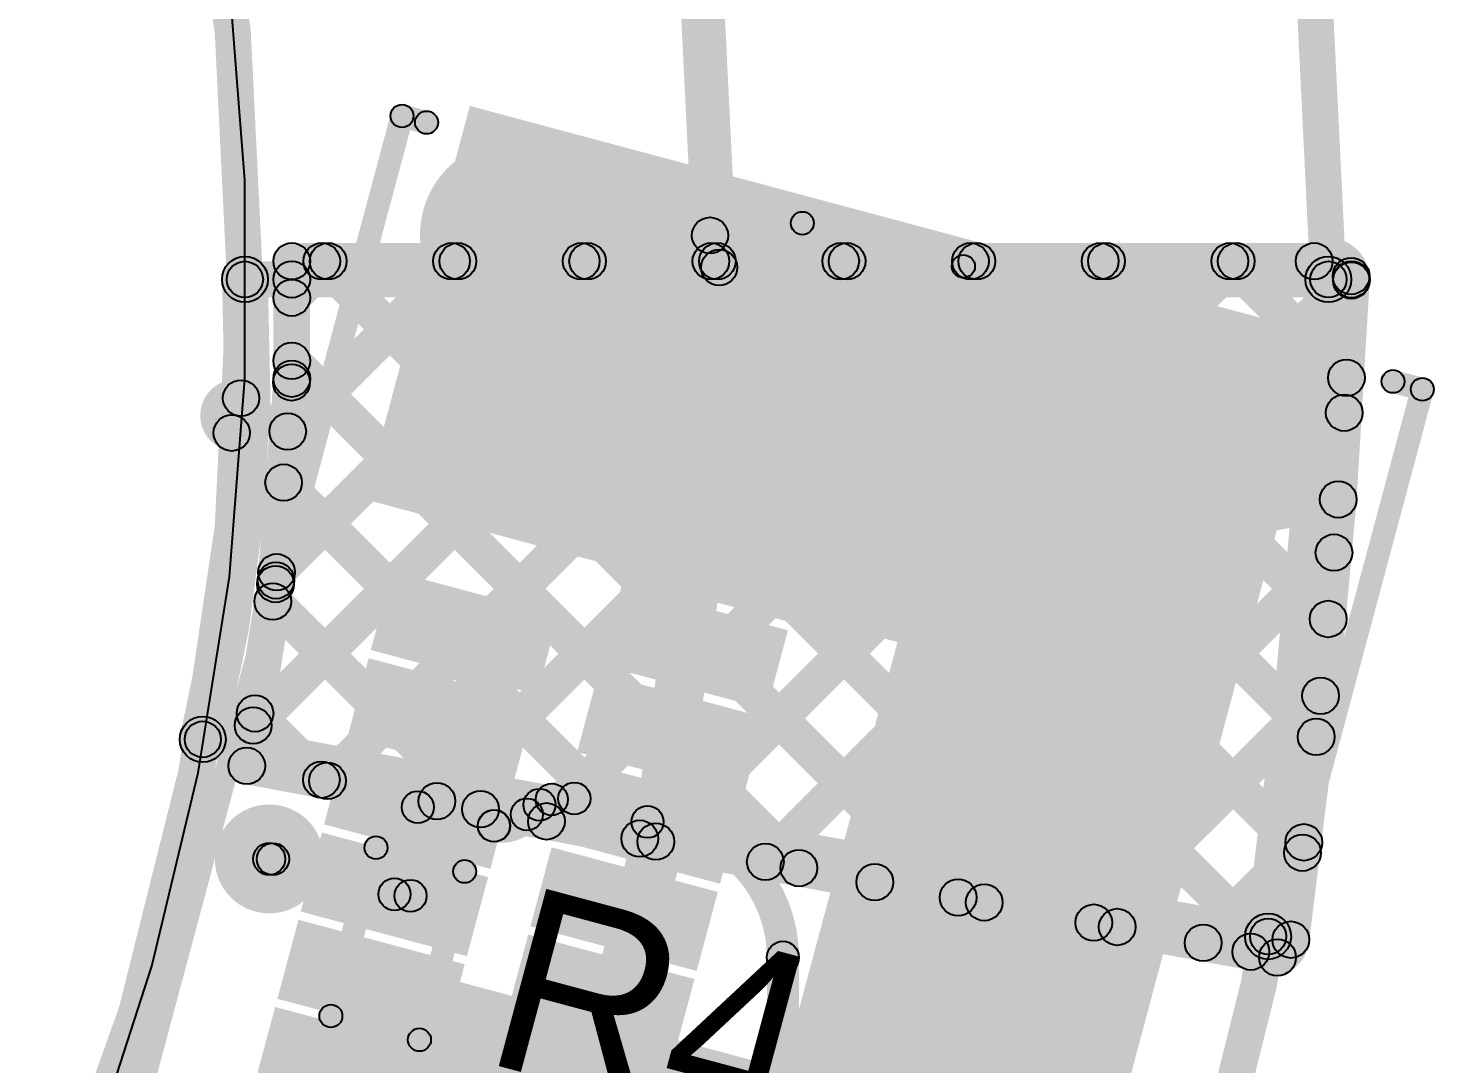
# Model space of a CAD drawing. Header units: millimetres. Extents: x -0.78 to 0.9, y -0.8 to 0.8.
# Drawn here: x 0.5186 to 0.8251, y -0.1787 to 0.0472 of the extents above; entities that cross this region are included whole.
import ezdxf

# ---------------------------------------------------------------- set-up
doc = ezdxf.new("R2010")
doc.units = ezdxf.units.MM
doc.header["$MEASUREMENT"] = 0
for name, color, linetype in [('BottomLayer', 5, 'Continuous'), ('BottomOverlay', 54, 'Continuous'), ('BottomPaste', 16, 'Continuous'), ('BottomSolder', 6, 'Continuous'), ('Mechanical1', 6, 'Continuous'), ('Mechanical2', 216, 'Continuous'), ('MultiLayer', 9, 'Continuous'), ('PadHoleLayer', 156, 'Continuous'), ('TopLayer', 1, 'Continuous'), ('TopOverlay', 2, 'Continuous'), ('TopPaste', 8, 'Continuous'), ('TopSolder', 216, 'Continuous'), ('ViaHoleLayer', 16, 'Continuous')]:
    doc.layers.add(name, color=color, linetype=linetype)

# ---------------------------------------------------------------- blocks, each defined once
blk = doc.blocks.new('R___0201_7')
at = {"layer": 'TopLayer'}
for points in [[(-0.01614, 0.00728), (-0.00551, 0.00728), (-0.00551, -0.00728), (-0.01614, -0.00728)], [(0.00551, 0.00728), (0.01614, 0.00728), (0.01614, -0.00728), (0.00551, -0.00728)]]:
    blk.add_hatch(color=1, dxfattribs=at).paths.add_polyline_path(points)
at = {"layer": 'TopOverlay'}
h = blk.add_hatch(color=2, dxfattribs=at)
edge = h.paths.add_edge_path()
edge.add_arc((-0.019, 0.01), 0.0025, 0, 360)
h = blk.add_hatch(color=2, dxfattribs=at)
edge = h.paths.add_edge_path()
edge.add_arc((-0.019, 0.01), 0.0025, 0, 360)
for points in [[(-0.019, 0.0075), (-0.019, 0.0125), (0.019, 0.0125), (0.019, 0.0075)], [(-0.0215, 0.01), (-0.0165, 0.01), (-0.0165, -0.01), (-0.0215, -0.01)], [(0.0165, 0.01), (0.0215, 0.01), (0.0215, -0.01), (0.0165, -0.01)], [(-0.019, -0.0125), (-0.019, -0.0075), (0.019, -0.0075), (0.019, -0.0125)]]:
    blk.add_hatch(color=2, dxfattribs=at).paths.add_polyline_path(points)
h = blk.add_hatch(color=2, dxfattribs=at)
edge = h.paths.add_edge_path()
edge.add_arc((0.019, 0.01), 0.0025, 0, 360)
h = blk.add_hatch(color=2, dxfattribs=at)
edge = h.paths.add_edge_path()
edge.add_arc((0.019, 0.01), 0.0025, 0, 360)
h = blk.add_hatch(color=2, dxfattribs=at)
edge = h.paths.add_edge_path()
edge.add_arc((-0.019, -0.01), 0.0025, 0, 360)
h = blk.add_hatch(color=2, dxfattribs=at)
edge = h.paths.add_edge_path()
edge.add_arc((-0.019, -0.01), 0.0025, 0, 360)
h = blk.add_hatch(color=2, dxfattribs=at)
edge = h.paths.add_edge_path()
edge.add_arc((0.019, -0.01), 0.0025, 0, 360)
h = blk.add_hatch(color=2, dxfattribs=at)
edge = h.paths.add_edge_path()
edge.add_arc((0.019, -0.01), 0.0025, 0, 360)
at = {"layer": 'TopPaste'}
for points in [[(-0.01614, 0.00728), (-0.00551, 0.00728), (-0.00551, -0.00728), (-0.01614, -0.00728)], [(0.00551, 0.00728), (0.01614, 0.00728), (0.01614, -0.00728), (0.00551, -0.00728)]]:
    blk.add_hatch(color=8, dxfattribs=at).paths.add_polyline_path(points)
at = {"layer": 'TopSolder'}
for points in [[(-0.02014, 0.01128), (-0.00151, 0.01128), (-0.00151, -0.01128), (-0.02014, -0.01128)], [(0.00151, 0.01128), (0.02014, 0.01128), (0.02014, -0.01128), (0.00151, -0.01128)]]:
    blk.add_hatch(color=216, dxfattribs=at).paths.add_polyline_path(points)
at = {"layer": 'TopOverlay'}
for centre in [(-0.019, 0.01), (-0.019, 0.01), (0.019, 0.01), (0.019, 0.01), (-0.019, -0.01), (-0.019, -0.01), (0.019, -0.01), (0.019, -0.01)]:
    blk.add_circle(centre, 0.0025, dxfattribs=at)
blk = doc.blocks.new('2305018_2_B_11')
at = {"layer": 'BottomLayer'}
h = blk.add_hatch(color=5, dxfattribs=at)
edge = h.paths.add_edge_path()
edge.add_arc((-0.1752, 0.04331), 0.01673, 180, 360)
edge.add_line((-0.15846, 0.04331), (-0.15846, 0.09055))
edge.add_arc((-0.1752, 0.09055), 0.01673, 0, 180)
edge.add_line((-0.19193, 0.09055), (-0.19193, 0.04331))
for points in [[(-0.12303, -0.00295), (-0.11319, -0.00295), (-0.11319, -0.03248), (-0.12303, -0.03248)], [(-0.10335, -0.00295), (-0.0935, -0.00295), (-0.0935, -0.03248), (-0.10335, -0.03248)], [(-0.08366, -0.00295), (-0.07382, -0.00295), (-0.07382, -0.03248), (-0.08366, -0.03248)], [(-0.06398, -0.00295), (-0.05413, -0.00295), (-0.05413, -0.03248), (-0.06398, -0.03248)], [(-0.04429, -0.00295), (-0.03445, -0.00295), (-0.03445, -0.03248), (-0.04429, -0.03248)], [(-0.02461, -0.00295), (-0.01476, -0.00295), (-0.01476, -0.03248), (-0.02461, -0.03248)], [(-0.14567, -0.05217), (-0.13386, -0.05217), (-0.13386, -0.08169), (-0.14567, -0.08169)], [(-0.125, -0.05217), (-0.11516, -0.05217), (-0.11516, -0.08169), (-0.125, -0.08169)], [(-0.0935, -0.05217), (-0.08366, -0.05217), (-0.08366, -0.08169), (-0.0935, -0.08169)], [(-0.07382, -0.05217), (-0.06398, -0.05217), (-0.06398, -0.08169), (-0.07382, -0.08169)], [(-0.05413, -0.05217), (-0.04429, -0.05217), (-0.04429, -0.08169), (-0.05413, -0.08169)], [(-0.03445, -0.05217), (-0.02461, -0.05217), (-0.02461, -0.08169), (-0.03445, -0.08169)], [(-0.01476, -0.05217), (-0.00492, -0.05217), (-0.00492, -0.08169), (-0.01476, -0.08169)], [(0.00492, -0.05217), (0.01476, -0.05217), (0.01476, -0.08169), (0.00492, -0.08169)]]:
    blk.add_hatch(color=5, dxfattribs=at).paths.add_polyline_path(points)
h = blk.add_hatch(color=5, dxfattribs=at)
edge = h.paths.add_edge_path()
edge.add_arc((-0.1752, -0.07874), 0.01673, 180, 360)
edge.add_line((-0.15846, -0.07874), (-0.15846, -0.03937))
edge.add_arc((-0.1752, -0.03937), 0.01673, 0, 180)
edge.add_line((-0.19193, -0.03937), (-0.19193, -0.07874))
at = {"layer": 'BottomOverlay'}
h = blk.add_hatch(color=54, dxfattribs=at)
edge = h.paths.add_edge_path()
edge.add_arc((-0.1939, 0.12106), 0.0025, 0, 360)
h = blk.add_hatch(color=54, dxfattribs=at)
edge = h.paths.add_edge_path()
edge.add_arc((-0.1939, 0.12106), 0.0025, 0, 360)
for points in [[(0.1939, 0.12356), (0.1939, 0.11856), (-0.1939, 0.11856), (-0.1939, 0.12356)], [(-0.1914, 0.11442), (-0.1964, 0.11442), (-0.1964, 0.12106), (-0.1914, 0.12106)], [(-0.1914, -0.01889), (-0.1964, -0.01889), (-0.1964, 0.01747), (-0.1914, 0.01747)], [(-0.1914, -0.10925), (-0.1964, -0.10925), (-0.1964, -0.10372), (-0.1914, -0.10372)], [(0.1939, -0.10675), (0.1939, -0.11175), (-0.1939, -0.11175), (-0.1939, -0.10675)]]:
    blk.add_hatch(color=54, dxfattribs=at).paths.add_polyline_path(points)
h = blk.add_hatch(color=54, dxfattribs=at)
edge = h.paths.add_edge_path()
edge.add_arc((-0.1939, 0.11442), 0.0025, 0, 360)
h = blk.add_hatch(color=54, dxfattribs=at)
edge = h.paths.add_edge_path()
edge.add_arc((-0.1939, 0.01747), 0.0025, 0, 360)
h = blk.add_hatch(color=54, dxfattribs=at)
edge = h.paths.add_edge_path()
edge.add_arc((-0.1939, -0.01889), 0.0025, 0, 360)
h = blk.add_hatch(color=54, dxfattribs=at)
edge = h.paths.add_edge_path()
edge.add_arc((-0.1939, -0.10372), 0.0025, 0, 360)
h = blk.add_hatch(color=54, dxfattribs=at)
edge = h.paths.add_edge_path()
edge.add_arc((-0.1939, -0.10925), 0.0025, 0, 360)
h = blk.add_hatch(color=54, dxfattribs=at)
edge = h.paths.add_edge_path()
edge.add_arc((-0.1939, -0.10925), 0.0025, 0, 360)
h = blk.add_hatch(color=54, dxfattribs=at)
edge = h.paths.add_edge_path()
edge.add_arc((-0.12539, -0.12724), 0.00394, 0, 360)
h = blk.add_hatch(color=54, dxfattribs=at)
edge = h.paths.add_edge_path()
edge.add_arc((-0.11752, -0.12724), 0.00394, 0, 360)
at = {"layer": 'BottomPaste'}
for points in [[(-0.12303, -0.00295), (-0.11319, -0.00295), (-0.11319, -0.03248), (-0.12303, -0.03248)], [(-0.10335, -0.00295), (-0.0935, -0.00295), (-0.0935, -0.03248), (-0.10335, -0.03248)], [(-0.08366, -0.00295), (-0.07382, -0.00295), (-0.07382, -0.03248), (-0.08366, -0.03248)], [(-0.06398, -0.00295), (-0.05413, -0.00295), (-0.05413, -0.03248), (-0.06398, -0.03248)], [(-0.04429, -0.00295), (-0.03445, -0.00295), (-0.03445, -0.03248), (-0.04429, -0.03248)], [(-0.02461, -0.00295), (-0.01476, -0.00295), (-0.01476, -0.03248), (-0.02461, -0.03248)], [(-0.14567, -0.05217), (-0.13386, -0.05217), (-0.13386, -0.08169), (-0.14567, -0.08169)], [(-0.125, -0.05217), (-0.11516, -0.05217), (-0.11516, -0.08169), (-0.125, -0.08169)], [(-0.0935, -0.05217), (-0.08366, -0.05217), (-0.08366, -0.08169), (-0.0935, -0.08169)], [(-0.07382, -0.05217), (-0.06398, -0.05217), (-0.06398, -0.08169), (-0.07382, -0.08169)], [(-0.05413, -0.05217), (-0.04429, -0.05217), (-0.04429, -0.08169), (-0.05413, -0.08169)], [(-0.03445, -0.05217), (-0.02461, -0.05217), (-0.02461, -0.08169), (-0.03445, -0.08169)], [(-0.01476, -0.05217), (-0.00492, -0.05217), (-0.00492, -0.08169), (-0.01476, -0.08169)], [(0.00492, -0.05217), (0.01476, -0.05217), (0.01476, -0.08169), (0.00492, -0.08169)]]:
    blk.add_hatch(color=16, dxfattribs=at).paths.add_polyline_path(points)
at = {"layer": 'BottomSolder'}
h = blk.add_hatch(color=6, dxfattribs=at)
edge = h.paths.add_edge_path()
edge.add_arc((-0.1752, 0.04331), 0.02073, 180, 360)
edge.add_line((-0.15446, 0.04331), (-0.15446, 0.09055))
edge.add_arc((-0.1752, 0.09055), 0.02073, 0, 180)
edge.add_line((-0.19593, 0.09055), (-0.19593, 0.04331))
for points in [[(-0.12703, 0.00105), (-0.10919, 0.00105), (-0.10919, -0.03648), (-0.12703, -0.03648)], [(-0.10735, 0.00105), (-0.0895, 0.00105), (-0.0895, -0.03648), (-0.10735, -0.03648)], [(-0.08766, 0.00105), (-0.06982, 0.00105), (-0.06982, -0.03648), (-0.08766, -0.03648)], [(-0.06798, 0.00105), (-0.05013, 0.00105), (-0.05013, -0.03648), (-0.06798, -0.03648)], [(-0.04829, 0.00105), (-0.03045, 0.00105), (-0.03045, -0.03648), (-0.04829, -0.03648)], [(-0.02861, 0.00105), (-0.01076, 0.00105), (-0.01076, -0.03648), (-0.02861, -0.03648)], [(-0.14967, -0.04817), (-0.12986, -0.04817), (-0.12986, -0.08569), (-0.14967, -0.08569)], [(-0.129, -0.04817), (-0.11116, -0.04817), (-0.11116, -0.08569), (-0.129, -0.08569)], [(-0.0975, -0.04817), (-0.07966, -0.04817), (-0.07966, -0.08569), (-0.0975, -0.08569)], [(-0.07782, -0.04817), (-0.05998, -0.04817), (-0.05998, -0.08569), (-0.07782, -0.08569)], [(-0.05813, -0.04817), (-0.04029, -0.04817), (-0.04029, -0.08569), (-0.05813, -0.08569)], [(-0.03845, -0.04817), (-0.02061, -0.04817), (-0.02061, -0.08569), (-0.03845, -0.08569)], [(-0.01876, -0.04817), (-0.00092, -0.04817), (-0.00092, -0.08569), (-0.01876, -0.08569)], [(0.00092, -0.04817), (0.01876, -0.04817), (0.01876, -0.08569), (0.00092, -0.08569)]]:
    blk.add_hatch(color=6, dxfattribs=at).paths.add_polyline_path(points)
h = blk.add_hatch(color=6, dxfattribs=at)
edge = h.paths.add_edge_path()
edge.add_arc((-0.1752, -0.07874), 0.02073, 180, 360)
edge.add_line((-0.15446, -0.07874), (-0.15446, -0.03937))
edge.add_arc((-0.1752, -0.03937), 0.02073, 0, 180)
edge.add_line((-0.19593, -0.03937), (-0.19593, -0.07874))
at = {"layer": 'MultiLayer'}
h = blk.add_hatch(color=9, dxfattribs=at)
edge = h.paths.add_edge_path()
edge.add_arc((-0.1752, 0.04331), 0.01673, 180, 360)
edge.add_line((-0.15846, 0.04331), (-0.15846, 0.09055))
edge.add_arc((-0.1752, 0.09055), 0.01673, 0, 180)
edge.add_line((-0.19193, 0.09055), (-0.19193, 0.04331))
h = blk.add_hatch(color=9, dxfattribs=at)
edge = h.paths.add_edge_path()
edge.add_arc((-0.1752, -0.07874), 0.01673, 180, 360)
edge.add_line((-0.15846, -0.07874), (-0.15846, -0.03937))
edge.add_arc((-0.1752, -0.03937), 0.01673, 0, 180)
edge.add_line((-0.19193, -0.03937), (-0.19193, -0.07874))
at = {"layer": 'PadHoleLayer'}
h = blk.add_hatch(color=156, dxfattribs=at)
edge = h.paths.add_edge_path()
edge.add_arc((-0.1752, 0.09055), 0.00886, 0, 180)
edge.add_line((-0.18406, 0.09055), (-0.18406, 0.04331))
edge.add_arc((-0.1752, 0.04331), 0.00886, 180, 360)
edge.add_line((-0.16634, 0.04331), (-0.16634, 0.09055))
h = blk.add_hatch(color=156, dxfattribs=at)
edge = h.paths.add_edge_path()
edge.add_arc((-0.1752, -0.03937), 0.00886, 0, 180)
edge.add_line((-0.18405, -0.03937), (-0.18405, -0.07874))
edge.add_arc((-0.1752, -0.07874), 0.00886, 180, 360)
edge.add_line((-0.16634, -0.07874), (-0.16634, -0.03937))
at = {"layer": 'TopLayer'}
h = blk.add_hatch(color=1, dxfattribs=at)
edge = h.paths.add_edge_path()
edge.add_arc((-0.1752, 0.04331), 0.01673, 180, 360)
edge.add_line((-0.15846, 0.04331), (-0.15846, 0.09055))
edge.add_arc((-0.1752, 0.09055), 0.01673, 0, 180)
edge.add_line((-0.19193, 0.09055), (-0.19193, 0.04331))
h = blk.add_hatch(color=1, dxfattribs=at)
edge = h.paths.add_edge_path()
edge.add_arc((-0.1752, -0.07874), 0.01673, 180, 360)
edge.add_line((-0.15846, -0.07874), (-0.15846, -0.03937))
edge.add_arc((-0.1752, -0.03937), 0.01673, 0, 180)
edge.add_line((-0.19193, -0.03937), (-0.19193, -0.07874))
at = {"layer": 'TopSolder'}
h = blk.add_hatch(color=216, dxfattribs=at)
edge = h.paths.add_edge_path()
edge.add_arc((-0.1752, 0.04331), 0.02073, 180, 360)
edge.add_line((-0.15446, 0.04331), (-0.15446, 0.09055))
edge.add_arc((-0.1752, 0.09055), 0.02073, 0, 180)
edge.add_line((-0.19593, 0.09055), (-0.19593, 0.04331))
h = blk.add_hatch(color=216, dxfattribs=at)
edge = h.paths.add_edge_path()
edge.add_arc((-0.1752, -0.07874), 0.02073, 180, 360)
edge.add_line((-0.15446, -0.07874), (-0.15446, -0.03937))
edge.add_arc((-0.1752, -0.03937), 0.02073, 0, 180)
edge.add_line((-0.19593, -0.03937), (-0.19593, -0.07874))
at = {"layer": 'BottomOverlay', "const_width": 0.00787}
blk.add_lwpolyline([(-0.11752, -0.12724, 1), (-0.12539, -0.12724, 1)], format="xyb", close=True, dxfattribs=at)
at = {"layer": 'BottomOverlay'}
for centre, radius in [((-0.1939, 0.12106), 0.0025), ((-0.1939, 0.12106), 0.0025), ((-0.1939, 0.11442), 0.0025), ((-0.1939, 0.01747), 0.0025), ((-0.1939, -0.01889), 0.0025), ((-0.1939, -0.10372), 0.0025), ((-0.1939, -0.10925), 0.0025), ((-0.1939, -0.10925), 0.0025), ((-0.12539, -0.12724), 0.00394), ((-0.11752, -0.12724), 0.00394)]:
    blk.add_circle(centre, radius, dxfattribs=at)

msp = doc.modelspace()

# ---------------------------------------------------------------- hatches: boundary and pattern name
at = {"layer": 'BottomLayer'}
for points in [[(0.59195, -0.05553), (0.77398, -0.10431), (0.79696, -0.01854), (0.61493, 0.03023)], [(0.60275, -0.12607), (0.60441, -0.11927), (0.62101, -0.12334), (0.61934, -0.13014)], [(0.63148, -0.12537), (0.62872, -0.11894), (0.63141, -0.11779), (0.63416, -0.12422)], [(0.63664, -0.12411), (0.63878, -0.11745), (0.65473, -0.12257), (0.65259, -0.12923)], [(0.62735, -0.12777), (0.62735, -0.12077), (0.62735, -0.12077), (0.62735, -0.12777)], [(0.61933, -0.13014), (0.62102, -0.12334), (0.62104, -0.12335), (0.61936, -0.13014)], [(0.57024, -0.13734), (0.57214, -0.1306), (0.59944, -0.13832), (0.59753, -0.14505)], [(0.68669, -0.22997), (0.67969, -0.22997), (0.67969, -0.15543), (0.68669, -0.15543)]]:
    msp.add_hatch(color=5, dxfattribs=at).paths.add_polyline_path(points)
h = msp.add_hatch(color=5, dxfattribs=at)
edge = h.paths.add_edge_path()
edge.add_arc((0.60358, -0.12267), 0.0035, 0, 360)
h = msp.add_hatch(color=5, dxfattribs=at)
edge = h.paths.add_edge_path()
edge.add_arc((0.6301, -0.12215), 0.0035, 0, 360)
h = msp.add_hatch(color=5, dxfattribs=at)
edge = h.paths.add_edge_path()
edge.add_arc((0.6301, -0.12215), 0.0035, 0, 360)
h = msp.add_hatch(color=5, dxfattribs=at)
edge = h.paths.add_edge_path()
edge.add_arc((0.63278, -0.121), 0.0035, 0, 360)
h = msp.add_hatch(color=5, dxfattribs=at)
edge = h.paths.add_edge_path()
edge.add_arc((0.63278, -0.121), 0.0035, 0, 360)
h = msp.add_hatch(color=5, dxfattribs=at)
edge = h.paths.add_edge_path()
edge.add_arc((0.63771, -0.12078), 0.0035, 0, 360)
h = msp.add_hatch(color=5, dxfattribs=at)
edge = h.paths.add_edge_path()
edge.add_arc((0.63771, -0.12078), 0.0035, 0, 360)
h = msp.add_hatch(color=5, dxfattribs=at)
edge = h.paths.add_edge_path()
edge.add_arc((0.62735, -0.12427), 0.0035, 0, 360)
h = msp.add_hatch(color=5, dxfattribs=at)
edge = h.paths.add_edge_path()
edge.add_arc((0.62735, -0.12427), 0.0035, 0, 360)
h = msp.add_hatch(color=5, dxfattribs=at)
edge = h.paths.add_edge_path()
edge.add_arc((0.62735, -0.12427), 0.0035, 0, 360)
h = msp.add_hatch(color=5, dxfattribs=at)
edge = h.paths.add_edge_path()
edge.add_arc((0.62735, -0.12427), 0.0035, 0, 360)
h = msp.add_hatch(color=5, dxfattribs=at)
edge = h.paths.add_edge_path()
edge.add_arc((0.65366, -0.1259), 0.0035, 0, 360)
h = msp.add_hatch(color=5, dxfattribs=at)
edge = h.paths.add_edge_path()
edge.add_arc((0.65366, -0.1259), 0.0035, 0, 360)
h = msp.add_hatch(color=5, dxfattribs=at)
edge = h.paths.add_edge_path()
edge.add_arc((0.62018, -0.12674), 0.0035, 0, 360)
h = msp.add_hatch(color=5, dxfattribs=at)
edge = h.paths.add_edge_path()
edge.add_arc((0.62018, -0.12674), 0.0035, 0, 360)
h = msp.add_hatch(color=5, dxfattribs=at)
edge = h.paths.add_edge_path()
edge.add_arc((0.6202, -0.12675), 0.0035, 0, 360)
h = msp.add_hatch(color=5, dxfattribs=at)
edge = h.paths.add_edge_path()
edge.add_arc((0.6202, -0.12675), 0.0035, 0, 360)
h = msp.add_hatch(color=5, dxfattribs=at)
edge = h.paths.add_edge_path()
edge.add_arc((0.57119, -0.13397), 0.00787, 0, 360)
h = msp.add_hatch(color=5, dxfattribs=at)
edge = h.paths.add_edge_path()
edge.add_arc((0.57119, -0.13397), 0.0035, 0, 360)
h = msp.add_hatch(color=5, dxfattribs=at)
edge = h.paths.add_edge_path()
edge.add_arc((0.59849, -0.14168), 0.0035, 0, 360)
h = msp.add_hatch(color=5, dxfattribs=at)
edge = h.paths.add_edge_path()
edge.add_arc((0.68319, -0.15543), 0.0035, 0, 360)
h = msp.add_hatch(color=5, dxfattribs=at)
edge = h.paths.add_edge_path()
edge.add_arc((0.68319, -0.15543), 0.0035, 0, 360)
at = {"layer": 'BottomSolder'}
h = msp.add_hatch(color=6, dxfattribs=at)
edge = h.paths.add_edge_path()
edge.add_arc((0.57119, -0.13397), 0.01187, 0, 360)
at = {"layer": 'Mechanical1'}
h = msp.add_hatch(color=6, dxfattribs=at)
edge = h.paths.add_edge_path()
edge.add_arc((0.66729, 0.002), 0.00394, 0, 360)
h = msp.add_hatch(color=6, dxfattribs=at)
edge = h.paths.add_edge_path()
edge.add_arc((0.56589, -0.0076), 0.005, 0, 360)
h = msp.add_hatch(color=6, dxfattribs=at)
edge = h.paths.add_edge_path()
edge.add_arc((0.66929, -0.005), 0.00394, 0, 360)
h = msp.add_hatch(color=6, dxfattribs=at)
edge = h.paths.add_edge_path()
edge.add_arc((0.80211, -0.0076), 0.005, 0, 360)
h = msp.add_hatch(color=6, dxfattribs=at)
edge = h.paths.add_edge_path()
edge.add_arc((0.56589, -0.0076), 0.00394, 0, 360)
h = msp.add_hatch(color=6, dxfattribs=at)
edge = h.paths.add_edge_path()
edge.add_arc((0.56589, -0.0076), 0.00394, 0, 360)
for points in [[(0.56589, -0.01154), (0.56589, -0.00366), (0.80211, -0.00366), (0.80211, -0.01154)], [(0.56589, -0.01154), (0.56589, -0.00366), (0.80211, -0.00366), (0.80211, -0.01154)], [(0.55597, -0.11176), (0.55741, -0.10402), (0.78968, -0.147), (0.78825, -0.15474)], [(0.55597, -0.11176), (0.55741, -0.10402), (0.78968, -0.147), (0.78825, -0.15474)]]:
    msp.add_hatch(color=6, dxfattribs=at).paths.add_polyline_path(points)
h = msp.add_hatch(color=6, dxfattribs=at)
edge = h.paths.add_edge_path()
edge.add_arc((0.80211, -0.0076), 0.00394, 0, 360)
h = msp.add_hatch(color=6, dxfattribs=at)
edge = h.paths.add_edge_path()
edge.add_arc((0.80211, -0.0076), 0.00394, 0, 360)
h = msp.add_hatch(color=6, dxfattribs=at)
edge = h.paths.add_edge_path()
edge.add_arc((0.55669, -0.10789), 0.005, 0, 360)
h = msp.add_hatch(color=6, dxfattribs=at)
edge = h.paths.add_edge_path()
edge.add_arc((0.55669, -0.10789), 0.00394, 0, 360)
h = msp.add_hatch(color=6, dxfattribs=at)
edge = h.paths.add_edge_path()
edge.add_arc((0.55669, -0.10789), 0.00394, 0, 360)
h = msp.add_hatch(color=6, dxfattribs=at)
edge = h.paths.add_edge_path()
edge.add_arc((0.78897, -0.15087), 0.005, 0, 360)
h = msp.add_hatch(color=6, dxfattribs=at)
edge = h.paths.add_edge_path()
edge.add_arc((0.78897, -0.15087), 0.00394, 0, 360)
h = msp.add_hatch(color=6, dxfattribs=at)
edge = h.paths.add_edge_path()
edge.add_arc((0.78897, -0.15087), 0.00394, 0, 360)
at = {"layer": 'Mechanical2'}
h = msp.add_hatch(color=216, dxfattribs=at)
edge = h.paths.add_edge_path()
edge.add_arc((0.56589, -0.0076), 0.00394, 0, 360)
h = msp.add_hatch(color=216, dxfattribs=at)
edge = h.paths.add_edge_path()
edge.add_arc((0.80211, -0.0076), 0.00394, 0, 360)
at = {"layer": 'TopLayer'}
for points in [[(0.79858, -0.03343), (0.72752, -0.01439), (0.63216, -0.37027), (0.70322, -0.38931)], [(0.5711, -0.13738), (0.5729, -0.13062), (0.6029, -0.13862), (0.6011, -0.14538)], [(0.74369, -0.2348), (0.75343, -0.19848), (0.58711, -0.15392), (0.57738, -0.19024)], [(0.618, -0.205), (0.62437, -0.18122), (0.58223, -0.16993), (0.57586, -0.19371)]]:
    msp.add_hatch(color=1, dxfattribs=at).paths.add_polyline_path(points)
h = msp.add_hatch(color=1, dxfattribs=at)
edge = h.paths.add_edge_path()
edge.add_arc((0.57119, -0.13397), 0.00787, 0, 360)
h = msp.add_hatch(color=1, dxfattribs=at)
edge = h.paths.add_edge_path()
edge.add_arc((0.572, -0.134), 0.0035, 0, 360)
h = msp.add_hatch(color=1, dxfattribs=at)
edge = h.paths.add_edge_path()
edge.add_arc((0.602, -0.142), 0.0035, 0, 360)
at = {"layer": 'TopOverlay'}
h = msp.add_hatch(color=2, dxfattribs=at)
edge = h.paths.add_edge_path()
edge.add_arc((0.57609, -0.00365), 0.004, 0, 360)
h = msp.add_hatch(color=2, dxfattribs=at)
edge = h.paths.add_edge_path()
edge.add_arc((0.57609, -0.00365), 0.004, 0, 360)
for points in [[(0.57609, -0.00765), (0.57609, 0.00035), (0.79902, 0.00035), (0.79902, -0.00765)], [(0.57051, -0.10769), (0.56485, -0.10203), (0.66606, -0.00082), (0.67172, -0.00647)], [(0.57562, -0.07428), (0.56997, -0.06863), (0.63778, -0.00082), (0.64343, -0.00647)], [(0.57804, -0.04358), (0.57238, -0.03793), (0.60949, -0.00082), (0.61515, -0.00647)], [(0.57891, -0.01443), (0.57326, -0.00877), (0.58121, -0.00082), (0.58687, -0.00647)], [(0.57981, -0.00647), (0.58547, -0.00082), (0.72421, -0.13956), (0.71855, -0.14521)], [(0.58671, -0.11977), (0.58105, -0.11411), (0.69435, -0.00082), (0.7, -0.00647)], [(0.58671, -0.11977), (0.58105, -0.11411), (0.69435, -0.00082), (0.7, -0.00647)], [(0.61058, -0.12419), (0.60492, -0.11853), (0.72263, -0.00082), (0.72829, -0.00647)], [(0.6081, -0.00647), (0.61375, -0.00082), (0.75891, -0.14598), (0.75326, -0.15163)], [(0.63444, -0.1286), (0.62879, -0.12295), (0.75091, -0.00082), (0.75657, -0.00647)], [(0.63638, -0.00647), (0.64204, -0.00082), (0.79384, -0.15262), (0.78819, -0.15828)], [(0.65831, -0.13302), (0.65265, -0.12736), (0.7792, -0.00082), (0.78486, -0.00647)], [(0.66467, -0.00647), (0.67032, -0.00082), (0.79929, -0.12979), (0.79363, -0.13544)], [(0.69295, -0.00647), (0.69861, -0.00082), (0.80229, -0.1045), (0.79663, -0.11016)], [(0.72123, -0.00647), (0.72689, -0.00082), (0.8049, -0.07882), (0.79924, -0.08448)], [(0.74952, -0.00647), (0.75518, -0.00082), (0.8071, -0.05274), (0.80144, -0.05839)], [(0.7778, -0.00647), (0.78346, -0.00082), (0.80887, -0.02622), (0.80321, -0.03188)], [(0.58009, -0.0076), (0.57209, -0.0076), (0.57209, -0.00365), (0.58009, -0.00365)], [(0.68218, -0.13744), (0.67652, -0.13178), (0.80425, -0.00406), (0.8099, -0.00971)], [(0.58009, -0.02925), (0.57209, -0.02925), (0.57209, -0.0076), (0.58009, -0.0076)], [(0.57326, -0.0282), (0.57891, -0.02255), (0.6895, -0.13313), (0.68384, -0.13879)], [(0.57664, -0.07355), (0.56867, -0.07292), (0.57207, -0.02974), (0.58004, -0.03037)], [(0.70605, -0.14185), (0.70039, -0.1362), (0.80275, -0.03384), (0.80841, -0.03949)], [(0.57151, -0.05474), (0.57716, -0.04908), (0.65479, -0.12671), (0.64914, -0.13237)], [(0.72991, -0.14627), (0.72426, -0.14061), (0.80052, -0.06435), (0.80617, -0.07001)], [(0.57023, -0.11431), (0.56233, -0.11306), (0.56861, -0.0734), (0.57651, -0.07465)], [(0.56913, -0.08065), (0.57479, -0.07499), (0.62009, -0.12029), (0.61443, -0.12595)], [(0.75378, -0.15069), (0.74813, -0.14503), (0.79759, -0.09556), (0.80325, -0.10122)], [(0.56527, -0.10506), (0.57092, -0.09941), (0.58538, -0.11387), (0.57972, -0.11952)], [(0.56555, -0.11762), (0.56701, -0.10975), (0.78594, -0.15026), (0.78448, -0.15813)], [(0.77765, -0.1551), (0.77199, -0.14944), (0.79392, -0.12752), (0.79958, -0.13317)]]:
    msp.add_hatch(color=2, dxfattribs=at).paths.add_polyline_path(points)
h = msp.add_hatch(color=2, dxfattribs=at)
edge = h.paths.add_edge_path()
edge.add_arc((0.58264, -0.00365), 0.004, 0, 360)
h = msp.add_hatch(color=2, dxfattribs=at)
edge = h.paths.add_edge_path()
edge.add_arc((0.58404, -0.00365), 0.004, 0, 360)
h = msp.add_hatch(color=2, dxfattribs=at)
edge = h.paths.add_edge_path()
edge.add_arc((0.61093, -0.00365), 0.004, 0, 360)
h = msp.add_hatch(color=2, dxfattribs=at)
edge = h.paths.add_edge_path()
edge.add_arc((0.61232, -0.00365), 0.004, 0, 360)
h = msp.add_hatch(color=2, dxfattribs=at)
edge = h.paths.add_edge_path()
edge.add_arc((0.63921, -0.00365), 0.004, 0, 360)
h = msp.add_hatch(color=2, dxfattribs=at)
edge = h.paths.add_edge_path()
edge.add_arc((0.64061, -0.00365), 0.004, 0, 360)
h = msp.add_hatch(color=2, dxfattribs=at)
edge = h.paths.add_edge_path()
edge.add_arc((0.66749, -0.00365), 0.004, 0, 360)
h = msp.add_hatch(color=2, dxfattribs=at)
edge = h.paths.add_edge_path()
edge.add_arc((0.66889, -0.00365), 0.004, 0, 360)
h = msp.add_hatch(color=2, dxfattribs=at)
edge = h.paths.add_edge_path()
edge.add_arc((0.69578, -0.00365), 0.004, 0, 360)
h = msp.add_hatch(color=2, dxfattribs=at)
edge = h.paths.add_edge_path()
edge.add_arc((0.69717, -0.00365), 0.004, 0, 360)
h = msp.add_hatch(color=2, dxfattribs=at)
edge = h.paths.add_edge_path()
edge.add_arc((0.69717, -0.00365), 0.004, 0, 360)
h = msp.add_hatch(color=2, dxfattribs=at)
edge = h.paths.add_edge_path()
edge.add_arc((0.72406, -0.00365), 0.004, 0, 360)
h = msp.add_hatch(color=2, dxfattribs=at)
edge = h.paths.add_edge_path()
edge.add_arc((0.72546, -0.00365), 0.004, 0, 360)
h = msp.add_hatch(color=2, dxfattribs=at)
edge = h.paths.add_edge_path()
edge.add_arc((0.75235, -0.00365), 0.004, 0, 360)
h = msp.add_hatch(color=2, dxfattribs=at)
edge = h.paths.add_edge_path()
edge.add_arc((0.75374, -0.00365), 0.004, 0, 360)
h = msp.add_hatch(color=2, dxfattribs=at)
edge = h.paths.add_edge_path()
edge.add_arc((0.78063, -0.00365), 0.004, 0, 360)
h = msp.add_hatch(color=2, dxfattribs=at)
edge = h.paths.add_edge_path()
edge.add_arc((0.78203, -0.00365), 0.004, 0, 360)
h = msp.add_hatch(color=2, dxfattribs=at)
edge = h.paths.add_edge_path()
edge.add_arc((0.79902, -0.00365), 0.004, 0, 360)
h = msp.add_hatch(color=2, dxfattribs=at)
edge = h.paths.add_edge_path()
edge.add_arc((0.79902, -0.00365), 0.004, 0, 360)
h = msp.add_hatch(color=2, dxfattribs=at)
edge = h.paths.add_edge_path()
edge.add_arc((0.80707, -0.00688), 0.004, 0, 360)
h = msp.add_hatch(color=2, dxfattribs=at)
edge = h.paths.add_edge_path()
edge.add_arc((0.57609, -0.0076), 0.004, 0, 360)
h = msp.add_hatch(color=2, dxfattribs=at)
edge = h.paths.add_edge_path()
edge.add_arc((0.57609, -0.0076), 0.004, 0, 360)
h = msp.add_hatch(color=2, dxfattribs=at)
edge = h.paths.add_edge_path()
edge.add_arc((0.80713, -0.0076), 0.004, 0, 360)
h = msp.add_hatch(color=2, dxfattribs=at)
edge = h.paths.add_edge_path()
edge.add_arc((0.80712, -0.00782), 0.004, 0, 360)
h = msp.add_hatch(color=2, dxfattribs=at)
edge = h.paths.add_edge_path()
edge.add_arc((0.57609, -0.0116), 0.004, 0, 360)
h = msp.add_hatch(color=2, dxfattribs=at)
edge = h.paths.add_edge_path()
edge.add_arc((0.57609, -0.02537), 0.004, 0, 360)
h = msp.add_hatch(color=2, dxfattribs=at)
edge = h.paths.add_edge_path()
edge.add_arc((0.57605, -0.03005), 0.004, 0, 360)
h = msp.add_hatch(color=2, dxfattribs=at)
edge = h.paths.add_edge_path()
edge.add_arc((0.57609, -0.02925), 0.004, 0, 360)
h = msp.add_hatch(color=2, dxfattribs=at)
edge = h.paths.add_edge_path()
edge.add_arc((0.80604, -0.02905), 0.004, 0, 360)
h = msp.add_hatch(color=2, dxfattribs=at)
edge = h.paths.add_edge_path()
edge.add_arc((0.80558, -0.03667), 0.004, 0, 360)
h = msp.add_hatch(color=2, dxfattribs=at)
edge = h.paths.add_edge_path()
edge.add_arc((0.57521, -0.04076), 0.004, 0, 360)
h = msp.add_hatch(color=2, dxfattribs=at)
edge = h.paths.add_edge_path()
edge.add_arc((0.57433, -0.05191), 0.004, 0, 360)
h = msp.add_hatch(color=2, dxfattribs=at)
edge = h.paths.add_edge_path()
edge.add_arc((0.80427, -0.05557), 0.004, 0, 360)
h = msp.add_hatch(color=2, dxfattribs=at)
edge = h.paths.add_edge_path()
edge.add_arc((0.80334, -0.06718), 0.004, 0, 360)
h = msp.add_hatch(color=2, dxfattribs=at)
edge = h.paths.add_edge_path()
edge.add_arc((0.57256, -0.07403), 0.004, 0, 360)
h = msp.add_hatch(color=2, dxfattribs=at)
edge = h.paths.add_edge_path()
edge.add_arc((0.57266, -0.07323), 0.004, 0, 360)
h = msp.add_hatch(color=2, dxfattribs=at)
edge = h.paths.add_edge_path()
edge.add_arc((0.5728, -0.07146), 0.004, 0, 360)
h = msp.add_hatch(color=2, dxfattribs=at)
edge = h.paths.add_edge_path()
edge.add_arc((0.57196, -0.07782), 0.004, 0, 360)
h = msp.add_hatch(color=2, dxfattribs=at)
edge = h.paths.add_edge_path()
edge.add_arc((0.80207, -0.08165), 0.004, 0, 360)
h = msp.add_hatch(color=2, dxfattribs=at)
edge = h.paths.add_edge_path()
edge.add_arc((0.80042, -0.09839), 0.004, 0, 360)
h = msp.add_hatch(color=2, dxfattribs=at)
edge = h.paths.add_edge_path()
edge.add_arc((0.56768, -0.10486), 0.004, 0, 360)
h = msp.add_hatch(color=2, dxfattribs=at)
edge = h.paths.add_edge_path()
edge.add_arc((0.56809, -0.10224), 0.004, 0, 360)
h = msp.add_hatch(color=2, dxfattribs=at)
edge = h.paths.add_edge_path()
edge.add_arc((0.79946, -0.10733), 0.004, 0, 360)
h = msp.add_hatch(color=2, dxfattribs=at)
edge = h.paths.add_edge_path()
edge.add_arc((0.56628, -0.11368), 0.004, 0, 360)
h = msp.add_hatch(color=2, dxfattribs=at)
edge = h.paths.add_edge_path()
edge.add_arc((0.56628, -0.11368), 0.004, 0, 360)
h = msp.add_hatch(color=2, dxfattribs=at)
edge = h.paths.add_edge_path()
edge.add_arc((0.58255, -0.11669), 0.004, 0, 360)
h = msp.add_hatch(color=2, dxfattribs=at)
edge = h.paths.add_edge_path()
edge.add_arc((0.58388, -0.11694), 0.004, 0, 360)
h = msp.add_hatch(color=2, dxfattribs=at)
edge = h.paths.add_edge_path()
edge.add_arc((0.58388, -0.11694), 0.004, 0, 360)
h = msp.add_hatch(color=2, dxfattribs=at)
edge = h.paths.add_edge_path()
edge.add_arc((0.60775, -0.12136), 0.004, 0, 360)
h = msp.add_hatch(color=2, dxfattribs=at)
edge = h.paths.add_edge_path()
edge.add_arc((0.61726, -0.12312), 0.004, 0, 360)
h = msp.add_hatch(color=2, dxfattribs=at)
edge = h.paths.add_edge_path()
edge.add_arc((0.63162, -0.12577), 0.004, 0, 360)
h = msp.add_hatch(color=2, dxfattribs=at)
edge = h.paths.add_edge_path()
edge.add_arc((0.65197, -0.12954), 0.004, 0, 360)
h = msp.add_hatch(color=2, dxfattribs=at)
edge = h.paths.add_edge_path()
edge.add_arc((0.65548, -0.13019), 0.004, 0, 360)
h = msp.add_hatch(color=2, dxfattribs=at)
edge = h.paths.add_edge_path()
edge.add_arc((0.79646, -0.13262), 0.004, 0, 360)
h = msp.add_hatch(color=2, dxfattribs=at)
edge = h.paths.add_edge_path()
edge.add_arc((0.79675, -0.13035), 0.004, 0, 360)
h = msp.add_hatch(color=2, dxfattribs=at)
edge = h.paths.add_edge_path()
edge.add_arc((0.67935, -0.13461), 0.004, 0, 360)
h = msp.add_hatch(color=2, dxfattribs=at)
edge = h.paths.add_edge_path()
edge.add_arc((0.68667, -0.13596), 0.004, 0, 360)
h = msp.add_hatch(color=2, dxfattribs=at)
edge = h.paths.add_edge_path()
edge.add_arc((0.70322, -0.13902), 0.004, 0, 360)
h = msp.add_hatch(color=2, dxfattribs=at)
edge = h.paths.add_edge_path()
edge.add_arc((0.72138, -0.14238), 0.004, 0, 360)
h = msp.add_hatch(color=2, dxfattribs=at)
edge = h.paths.add_edge_path()
edge.add_arc((0.72709, -0.14344), 0.004, 0, 360)
h = msp.add_hatch(color=2, dxfattribs=at)
edge = h.paths.add_edge_path()
edge.add_arc((0.75095, -0.14786), 0.004, 0, 360)
h = msp.add_hatch(color=2, dxfattribs=at)
edge = h.paths.add_edge_path()
edge.add_arc((0.75609, -0.14881), 0.004, 0, 360)
h = msp.add_hatch(color=2, dxfattribs=at)
edge = h.paths.add_edge_path()
edge.add_arc((0.77482, -0.15227), 0.004, 0, 360)
h = msp.add_hatch(color=2, dxfattribs=at)
edge = h.paths.add_edge_path()
edge.add_arc((0.79393, -0.15157), 0.004, 0, 360)
h = msp.add_hatch(color=2, dxfattribs=at)
edge = h.paths.add_edge_path()
edge.add_arc((0.79393, -0.15157), 0.004, 0, 360)
h = msp.add_hatch(color=2, dxfattribs=at)
edge = h.paths.add_edge_path()
edge.add_arc((0.78521, -0.1542), 0.004, 0, 360)
h = msp.add_hatch(color=2, dxfattribs=at)
edge = h.paths.add_edge_path()
edge.add_arc((0.78521, -0.1542), 0.004, 0, 360)
h = msp.add_hatch(color=2, dxfattribs=at)
edge = h.paths.add_edge_path()
edge.add_arc((0.79101, -0.15545), 0.004, 0, 360)
at = {"layer": 'TopSolder'}
h = msp.add_hatch(color=216, dxfattribs=at)
edge = h.paths.add_edge_path()
edge.add_arc((0.57119, -0.13397), 0.01187, 0, 360)
at = {"layer": 'ViaHoleLayer'}
h = msp.add_hatch(color=16, dxfattribs=at)
edge = h.paths.add_edge_path()
edge.add_arc((0.57119, -0.13397), 0.00394, 0, 360)

# ---------------------------------------------------------------- linework, layer by layer
at = {"layer": 'BottomLayer', "const_width": 0.007}
for points in [[(0.62735, -0.12427, -0.125752), (0.6301, -0.12215)], [(0.63278, -0.121, -0.18183), (0.63771, -0.12078)], [(0.62735, -0.12427, -0.293565), (0.6202, -0.12675)], [(0.65366, -0.1259, -0.414214), (0.68319, -0.15543)]]:
    msp.add_lwpolyline(points, format="xyb", dxfattribs=at)
at = {"layer": 'BottomLayer'}
for centre in [(0.60358, -0.12267), (0.6301, -0.12215), (0.6301, -0.12215), (0.63278, -0.121), (0.63278, -0.121), (0.63771, -0.12078), (0.63771, -0.12078), (0.62735, -0.12427), (0.62735, -0.12427), (0.62735, -0.12427), (0.62735, -0.12427), (0.65366, -0.1259), (0.65366, -0.1259), (0.62018, -0.12674), (0.62018, -0.12674), (0.6202, -0.12675), (0.6202, -0.12675), (0.57119, -0.13397), (0.59849, -0.14168), (0.68319, -0.15543), (0.68319, -0.15543)]:
    msp.add_circle(centre, 0.0035, dxfattribs=at)
at = {"layer": 'Mechanical1', "const_width": 0.00787}
for points in [[(0.66729, 0.002, 1), (-0.67129, 0.002, 1)], [(0.66929, -0.005, 1), (-0.66929, -0.005, 1)]]:
    msp.add_lwpolyline(points, format="xyb", close=True, dxfattribs=at)
at = {"layer": 'Mechanical1', "const_width": 0.01}
for points in [[(0.56589, -0.0076, -0.075681), (0.55669, -0.10789)], [(0.80211, -0.0076, -0.023778), (0.78897, -0.15087)]]:
    msp.add_lwpolyline(points, format="xyb", dxfattribs=at)
at = {"layer": 'Mechanical1'}
for centre, radius in [((0.66729, 0.002), 0.00394), ((0.56589, -0.0076), 0.005), ((0.66929, -0.005), 0.00394), ((0.80211, -0.0076), 0.005), ((0.56589, -0.0076), 0.00394), ((0.56589, -0.0076), 0.00394), ((0.80211, -0.0076), 0.00394), ((0.80211, -0.0076), 0.00394), ((0.55669, -0.10789), 0.005), ((0.55669, -0.10789), 0.00394), ((0.55669, -0.10789), 0.00394), ((0.78897, -0.15087), 0.005), ((0.78897, -0.15087), 0.00394), ((0.78897, -0.15087), 0.00394)]:
    msp.add_circle(centre, radius, dxfattribs=at)
at = {"layer": 'Mechanical2', "const_width": 0.00787}
for points in [[(0.80211, -0.0076, 1), (-0.77269, -0.0076, 1)], [(0.56589, -0.0076, 1), (-0.53647, -0.0076, 1)]]:
    msp.add_lwpolyline(points, format="xyb", close=True, dxfattribs=at)
at = {"layer": 'Mechanical2'}
for centre in [(0.56589, -0.0076), (0.80211, -0.0076)]:
    msp.add_circle(centre, 0.00394, dxfattribs=at)
at = {"layer": 'MultiLayer'}
for p, q in [((0.56589, 0.01406), (0.56249, 0.05724)), ((0.56589, -0.0076), (0.56589, 0.01406)), ((0.56589, -0.02925), (0.56589, -0.0076)), ((0.56249, -0.07243), (0.56589, -0.02925)), ((0.55572, -0.11521), (0.56249, -0.07243)), ((0.54561, -0.15733), (0.55572, -0.11521)), ((0.53222, -0.19852), (0.54561, -0.15733))]:
    msp.add_line(p, q, dxfattribs=at)
at = {"layer": 'TopLayer'}
for centre in [(0.572, -0.134), (0.602, -0.142)]:
    msp.add_circle(centre, 0.0035, dxfattribs=at)
at = {"layer": 'TopOverlay', "const_width": 0.008}
for points in [[(0.79902, -0.00365, -0.624855), (0.80713, -0.0076)], [(0.80712, -0.00782, -0.023778), (0.79393, -0.15157)], [(0.79393, -0.15157, -0.640239), (0.78521, -0.1542)]]:
    msp.add_lwpolyline(points, format="xyb", dxfattribs=at)
at = {"layer": 'TopOverlay'}
for centre in [(0.57609, -0.00365), (0.57609, -0.00365), (0.58264, -0.00365), (0.58404, -0.00365), (0.61093, -0.00365), (0.61232, -0.00365), (0.63921, -0.00365), (0.64061, -0.00365), (0.66749, -0.00365), (0.66889, -0.00365), (0.69578, -0.00365), (0.69717, -0.00365), (0.69717, -0.00365), (0.72406, -0.00365), (0.72546, -0.00365), (0.75235, -0.00365), (0.75374, -0.00365), (0.78063, -0.00365), (0.78203, -0.00365), (0.79902, -0.00365), (0.79902, -0.00365), (0.80707, -0.00688), (0.57609, -0.0076), (0.57609, -0.0076), (0.80712, -0.00782), (0.80713, -0.0076), (0.57609, -0.0116), (0.57609, -0.02537), (0.57605, -0.03005), (0.57609, -0.02925), (0.80604, -0.02905), (0.80558, -0.03667), (0.57521, -0.04076), (0.57433, -0.05191), (0.80427, -0.05557), (0.80334, -0.06718), (0.57256, -0.07403), (0.57266, -0.07323), (0.5728, -0.07146), (0.57196, -0.07782), (0.80207, -0.08165), (0.80042, -0.09839), (0.56768, -0.10486), (0.56809, -0.10224), (0.79946, -0.10733), (0.56628, -0.11368), (0.56628, -0.11368), (0.58255, -0.11669), (0.58388, -0.11694), (0.58388, -0.11694), (0.60775, -0.12136), (0.61726, -0.12312), (0.63162, -0.12577), (0.65197, -0.12954), (0.65548, -0.13019), (0.79646, -0.13262), (0.79675, -0.13035), (0.67935, -0.13461), (0.68667, -0.13596), (0.70322, -0.13902), (0.72138, -0.14238), (0.72709, -0.14344), (0.75095, -0.14786), (0.75609, -0.14881), (0.77482, -0.15227), (0.79393, -0.15157), (0.79393, -0.15157), (0.78521, -0.1542), (0.78521, -0.1542), (0.79101, -0.15545)]:
    msp.add_circle(centre, 0.004, dxfattribs=at)

# ---------------------------------------------------------------- block references
for name, p, rotation in [('2305018_2_B_11', (0.65549, -0.18753), 255), ('R___0201_7', (0.5992, -0.15246), 75.00000000000001)]:
    msp.add_blockref(name, p, dxfattribs=dict(rotation=rotation))

# ---------------------------------------------------------------- texts
msp.add_text('R4', height=0.04, rotation=345, dxfattribs=at).set_placement((0.617, -0.178))

doc.saveas('drawing.dxf')
